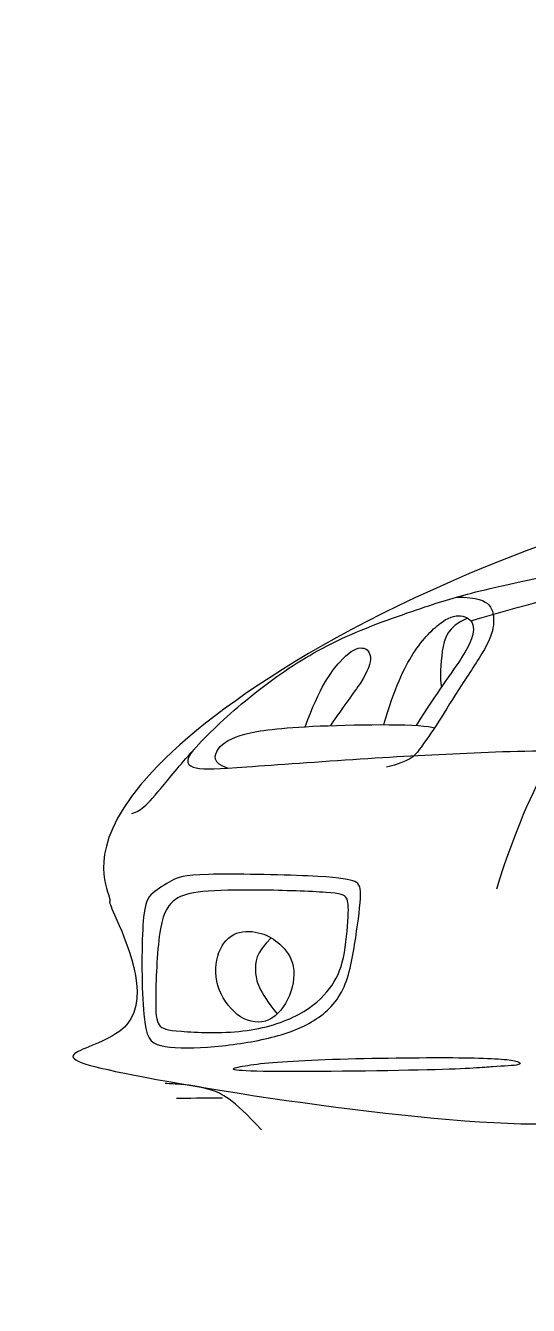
# Model space of a CAD drawing. Header units: feet. Extents: x 89 to 238, y -57 to 31.
# Drawn here: x 197.807 to 199.319, y 27.569 to 31.421 of the extents above; entities that cross this region are included whole.
import ezdxf

# ---------------------------------------------------------------- set-up
doc = ezdxf.new("R2010")
doc.units = ezdxf.units.FT
doc.header["$MEASUREMENT"] = 0
doc.layers.add('inner', color=1, linetype='Continuous')
doc.layers.add('outer', color=3, linetype='Continuous')

msp = doc.modelspace()

# ---------------------------------------------------------------- linework, layer by layer
at = {"layer": 'inner'}
for points, knots in [([(199.145531294006, 29.62982863602627), (199.5161477278764, 29.73621617711815), (200.317654107481, 29.93458078050487), (201.0261309030359, 30.0617934647898), (201.2578144404196, 30.14694211528119), (201.4182107355314, 30.22020955872719), (201.5924684388627, 30.32714042213508), (202.0369293334693, 30.58372574003752), (202.3939371868778, 30.78994345014305), (202.8149946740465, 30.97359618390786), (203.2903675199368, 31.13212649806488), (203.7866434821649, 31.22341581624236), (204.1187382412973, 31.23957972044785), (204.9342138133891, 31.2724294526612), (206.0752422599042, 31.26801541611748), (206.8545863048375, 31.22509573085557), (207.5239194643264, 31.19431750606975)], [0.03497062029107292, 0.03497062029107292, 0.03497062029107292, 0.03497062029107292, 1, 2, 3, 4, 5, 6, 7, 8, 9, 10, 11, 12, 13, 13.95626688331617, 13.95626688331617, 13.95626688331617, 13.95626688331617]), ([(198.1261474637206, 29.04953295238441), (198.1298661677263, 29.05085615159378), (198.1458559144762, 29.05644843500152), (198.1759653864959, 29.07752506541555), (198.2474219359682, 29.1684697647439), (198.3708468850567, 29.31008365369809), (198.5618307536463, 29.46858727252735), (198.7567122522071, 29.58551617166381), (199.0360424001442, 29.68165771095384), (199.1451760393383, 29.7154371707046), (199.5160379762314, 29.79562243702316), (200.6643804424211, 30.05244967239196), (200.9469045142284, 30.12011961294621), (201.0526027519623, 30.15024764846758)], [18.68247841056482, 18.68247841056482, 18.68247841056482, 18.68247841056482, 19, 20, 21, 22, 23, 24, 25, 26, 27, 28, 28.93429519842737, 28.93429519842737, 28.93429519842737, 28.93429519842737]), ([(198.5162789505133, 28.09794832884238), (198.4278549383397, 28.19300899290312), (198.3639240627368, 28.22199098984329), (198.2960580454807, 28.23376366630594), (198.2422446235372, 28.23630403567057), (198.2261050801563, 28.23696635462349)], [0, 0, 0, 0, 1, 2, 2.437239191041248, 2.437239191041248, 2.437239191041248, 2.437239191041248])]:
    msp.add_open_spline(points, degree=3, knots=knots, dxfattribs=at)
for points in [[(199.1016940494803, 29.70084698370734), (199.167279966276, 29.70075203225715), (199.2097005164731, 29.6805058605722), (199.2183774471952, 29.62555196599881), (199.2019876891645, 29.5599929338758), (199.1142542785296, 29.43369538669826), (199.0486952464069, 29.32378759755147), (198.9860285245248, 29.23412598008932), (198.9638541460127, 29.20713108450929), (198.8925104934086, 29.18881311965159)], [(199.2237635912987, 28.82318487048119), (199.3343644547525, 29.17710763353347), (199.5334460089694, 29.41213446837262), (199.7712378653951, 29.5973909146578), (200.0809202830658, 29.72181688604332), (200.5122636505357, 29.72734692921602), (200.8938366294514, 29.65269134638477), (201.1758688312586, 29.45637481375419), (201.4717261409976, 29.09415698594302), (201.5239554406827, 28.7926760409809)], [(198.8837594567906, 29.31718103741477), (198.9172867930482, 29.42871205937224), (198.9697882977686, 29.54320329255769), (199.0659356317143, 29.64061572300279), (199.1247626189311, 29.65073649499708), (199.163980610409, 29.61910908251491), (199.1386786804233, 29.53814290656056), (199.0425313464775, 29.41289835313116), (198.9812858689004, 29.31485774787476)], [(199.1362540602969, 29.63796152777146), (199.0741587589597, 29.61151850351918), (199.0570799562193, 29.54067309955913), (199.0520195702222, 29.45844182710548), (199.0574399614953, 29.43031670867061)], [(198.6478603998139, 29.31097773113605), (198.6902019714263, 29.42934460762188), (198.759782278887, 29.52296174856911), (198.8154465248556, 29.55838445054913), (198.8552970645831, 29.53055232756483), (198.8255672968499, 29.44958615161047), (198.7623124718856, 29.37368036165326), (198.7241583901802, 29.31432801815578)], [(198.4144803406357, 29.18632546822615), (198.3684594496625, 29.19973485391158), (198.3766825769078, 29.24970616563342), (198.4487930773671, 29.29145435010988), (198.6271716837665, 29.31612373184597), (199.007333181802, 29.32055156959347), (199.0360814903983, 29.30709530882983)], [(198.3121515287524, 29.2412613845351), (198.2816417765535, 29.2069419889975), (198.3061341206281, 29.17837456768818), (198.4248345329068, 29.18696472910287), (198.8270102718774, 29.21585890840781), (199.1479699392889, 29.23382015500237), (199.513442261305, 29.24475308771246), (199.7360055343275, 29.21507798464268), (199.7990840418429, 29.17675228063856)], [(198.1620902504829, 28.44604300510811), (198.1555438692797, 28.51725969759195), (198.1547503685278, 28.77117993820287), (198.1833163955965, 28.80926797429444), (198.248780207629, 28.85092676376982), (198.2952000016157, 28.87116103294359), (198.7094073941124, 28.86282927504846), (198.8034372332136, 28.84854626151415), (198.8201007490037, 28.82593149008472), (198.8010567309579, 28.68072085248511), (198.7724907038892, 28.50575393668935), (198.6725096091486, 28.41529485097159), (198.5356307294442, 28.36768480585704), (198.3487613023696, 28.34268953217193), (198.1940286557473, 28.34387978329977), (198.1686366316862, 28.37482631262425), (198.1620902504829, 28.4460430051081)], [(198.2122791730412, 28.70234374797469), (198.2221979324401, 28.75769042542035), (198.2547314632684, 28.79736546301581), (198.3213855264287, 28.81759973218958), (198.5011134467362, 28.82117048557308), (198.7451149279483, 28.81283872767825), (198.7760614572728, 28.8009362163996), (198.7796322106564, 28.75570667354073), (198.7665394482499, 28.60454478030195), (198.7296416632861, 28.52360770360715), (198.6415630798241, 28.44029012465669), (198.4689766662839, 28.38434832164702), (198.2452094542454, 28.39387033066998), (198.2023604136423, 28.40577284194863), (198.1952189068752, 28.46528539834181), (198.2023604136423, 28.64699707052901), (198.2122791730412, 28.70234374797469)], [(198.5148013347066, 28.68885423519222), (198.4923849384652, 28.69540061639545), (198.4368398858315, 28.70095512165888), (198.3797078316941, 28.63906206301002), (198.3725663249269, 28.53074921037446), (198.4392203880873, 28.43314861788971), (198.531217043829, 28.40831920804717), (198.6034750437325, 28.4831391652599), (198.6237093129062, 28.59740327353464), (198.5713382632802, 28.66167683443947), (198.5372177309481, 28.68230785398898), (198.5148013347066, 28.68885423519222)], [(198.5457138684399, 28.67562613199809), (198.4987329444805, 28.62954005398705), (198.493971939969, 28.57478850210551), (198.5058744512476, 28.51765644796799), (198.5636902755331, 28.44654757099212)], [(198.5213732267224, 28.27369807807772), (198.6355719743526, 28.27177033215449), (199.1204891005194, 28.27764811550194), (199.2115947424053, 28.28940368219699), (199.3085781676387, 28.29087312803389), (199.2850670342488, 28.31144536975013), (199.0734668337396, 28.3173231530975), (198.6223469618208, 28.30997592391322), (198.435296614738, 28.28921459104142), (198.4071744790922, 28.27562582400097), (198.5213732267224, 28.27369807807772)], [(198.399091093538, 28.19296393749515), (198.3397975873191, 28.19296393749515), (198.2946637635986, 28.192557050067), (198.2603440849488, 28.19180976601729)]]:
    msp.add_open_spline(points, degree=3, dxfattribs=at)
at = {"layer": 'outer'}
msp.add_rational_spline([(207.1187911210776, 31.29801700045887), (207.1241387353207, 31.35863231215727), (207.1538138383904, 31.38049817757719), (207.2147258920597, 31.37034616863223), (207.3045321250338, 31.33989014179761), (207.377158035178, 31.33364275167772), (207.380281730238, 31.33676644673767), (207.4044903669527, 31.38596464393195), (207.4294799274324, 31.42266806088675), (207.4614978017971, 31.42110621335678), (207.4747735058019, 31.39533572911208), (207.4708688869769, 31.36956524486709), (207.4597833964874, 31.27458187645267), (207.6440099079188, 31.2608949986588), (207.921195081568, 31.23542522513877), (207.9894565200259, 31.23627849311949), (208.0704412067658, 31.22856566581079), (208.0771899306608, 31.19482204633596), (208.0569437589758, 31.1630066336881), (208.0559796555622, 31.1485450824846), (208.0540514487351, 31.10516042887412), (208.025128346328, 31.09262708449757), (207.9595688419539, 31.08913057759755), (207.9188249900493, 31.08739492000243), (207.892987102421, 31.08345276594684), (207.9195615542925, 31.04772028203218), (208.5055257583773, 30.44905716330785), (208.6234442514594, 30.26945822769029), (208.7794594884603, 30.01910819622396), (208.7994149257511, 29.91026035645581), (208.7976007950883, 29.65628206366346), (208.8012290564139, 29.62544184239582), (208.7903442724371, 29.60730053576794), (208.7667605738207, 29.48393965069732), (208.8116213908226, 29.21839955640158), (208.850259636432, 29.19833070481269), (208.9017715756855, 29.1763322233771), (208.9734374075047, 29.14677214312728), (208.9976687525023, 29.1454148350147), (209.0038223447119, 29.13884627338056), (209.0046527693396, 29.10313801438874), (208.9968048068466, 29.0724596155519), (208.9707265334734, 29.05332782473922), (208.9650394531097, 29.04963983414492), (208.9586688145349, 28.96704193557609), (208.9584962072391, 28.88652280597987), (208.9645216312223, 28.8080824453562), (208.9741016115728, 28.80624991262013), (208.9960779548615, 28.79614548324557), (209.0375493337365, 28.765651822308), (209.0279255560299, 28.57638419407612), (209.002262148812, 28.51864152783599), (208.9846185563497, 28.53147323144498), (208.9573511861807, 28.43683941732889), (208.8824476737417, 28.32264225902025), (208.829145966262, 28.26153900578225), (208.8127583282777, 28.24675779158715), (208.8128486924695, 28.18814047896428), (208.7819779890083, 28.13772911484898), (208.771291483851, 28.12246267891004), (208.7151527805619, 28.11765079005652), (208.5050336339655, 28.11604682710553), (208.4923228681184, 28.09062529541128), (208.4766143214271, 28.07947431630277), (207.8639459221029, 28.0732821708539), (207.7148090112614, 27.73661178852055), (207.399540135666, 27.54636379090531), (207.0321648124228, 27.57134651268921), (206.6647894891796, 27.59632923447311), (206.3781789417029, 27.82750699852267), (206.2759936275067, 28.18126811294656), (206.2263775293136, 28.18126811295577), (206.1767614311204, 28.18126811296495), (206.1271453329272, 28.18126811297416), (206.1266871669472, 28.12390577418854), (206.1237490522359, 28.09697233662695), (206.1044712003465, 28.09118898106003), (202.9222921331741, 28.08944895368107), (202.1250503454297, 28.089722824612), (201.3278085576853, 28.08999669554293), (201.3210204738799, 28.09283220664503), (201.3180427022295, 28.1037104118788), (201.325439029477, 28.23493850561549), (201.3170796053726, 28.28342316542156), (201.3182245842976, 28.2957046942607), (201.3409020933844, 28.298707433181), (201.3411871666729, 28.30648120221752), (201.3414149140934, 28.31415522360633), (201.3415869332516, 28.32173149213391), (201.3009441908081, 28.3217314921187), (201.2603014483647, 28.32173149210348), (201.2196587059213, 28.32173149208829), (201.146199415806, 27.88447933975665), (200.8036834475747, 27.6029326766093), (200.360481474942, 27.61549147740072), (199.9172795023093, 27.62805027819213), (199.5912564473376, 27.92854100957957), (199.5426755575933, 28.36925135569653), (199.5126671954247, 28.36891795455213), (199.4826588404088, 28.36858455350263), (199.4526504925458, 28.36825115254801), (199.4485617428933, 28.30231556223582), (199.4430325055413, 28.12826595277864), (199.4307514583782, 28.10984438203406), (199.38674698784, 28.09517622518783), (198.6142240606137, 28.09517622518783), (198.3404184661537, 28.10006561080314), (198.1912922048853, 28.1489594669568), (198.1399002654968, 28.17800708487216), (198.1616525583373, 28.18966083553294), (198.2603440849488, 28.19180976601729), (198.2489310833513, 28.20686196221937), (198.2375180817538, 28.22191415842143), (198.2261050801563, 28.23696635462349), (198.2053322339079, 28.23781881057276), (198.14871269031, 28.23967764282693), (198.1013812669277, 28.24841575175913), (198.0783661517106, 28.25353022180721), (198.0766613283612, 28.28677427712089), (198.0732516816624, 28.33621415425365), (198.1039385019518, 28.34900032937413), (198.1158722653977, 28.37968714966346), (198.1016148328047, 28.72524331907769), (198.1005624727124, 28.73681928009215), (198.0816199910523, 28.74102872046106), (198.0553109887466, 28.74734288101441), (198.0447873878244, 28.75681412184443), (198.0426826676399, 28.77996604387335), (198.0668869497611, 28.81995572737818), (198.0837214771771, 28.99697404601026), (198.0999852900107, 29.03995697992756), (198.1181545105369, 29.04668887839582), (198.1261474637206, 29.04953295238441), (198.2407590090878, 29.29647787745018), (198.4004025074143, 29.52687247162595), (198.6815927601485, 29.69195836194101), (199.0625601993368, 29.81350511634864), (199.9025026962138, 29.99673231329158), (200.5990480458578, 30.13364540413081), (200.8864299893588, 30.15027925132084), (200.9913341537157, 30.15076779859023), (201.1176981206912, 30.24073288743818), (201.7034861089262, 30.60229417234354), (202.3862074882707, 30.94365486201581), (202.888007702089, 31.16212570340609), (203.2396092124515, 31.2679475172045), (203.5673154745369, 31.32939244134563), (204.0588748676649, 31.37718293789979), (205.4106631987671, 31.39425097238337), (206.6933571673331, 31.3251356894871), (207.1130238840553, 31.29838580072835), (207.1187911210776, 31.29801700045887)], [1, 1, 1, 1, 1, 1, 1, 1, 1, 1, 1, 1, 1, 1, 1, 1, 1, 1, 1, 1, 1, 1, 1, 1, 1, 1, 1, 1, 1, 1, 1, 1, 1, 1, 1, 1, 1, 1, 1, 1, 1, 1, 1, 1, 1, 1, 1, 1, 1, 1, 1, 1, 1, 1, 1, 1, 1, 1, 1, 1, 1, 1, 1, 1, 1, 0.879440983096508, 0.879440983096508, 1, 0.879440983096508, 0.879440983096508, 1, 1, 1, 1, 1, 1, 1, 1, 1, 1, 1, 1, 1, 1, 1, 1, 1, 1, 1, 1, 1, 1, 0.836143236781902, 0.836143236781902, 1, 0.836143236781902, 0.836143236781902, 1, 1, 1, 1, 1, 1, 1, 1, 1, 1, 1, 1, 1, 1, 1, 1, 1, 1, 1, 1, 1, 1, 1, 1, 1, 1, 1, 1, 1, 1, 1, 1, 1, 1, 1, 1, 1, 1, 1, 1, 1, 1, 1, 1, 1, 1, 1, 1, 1, 1, 1, 1, 1, 1, 1], degree=3, knots=[38.34317306059209, 38.34317306059209, 38.34317306059209, 38.34317306059209, 39.34317306059209, 40.34317306059209, 41.34317306059209, 42.34317306059209, 43.34317306059209, 44.34317306059209, 45.34317306059209, 46.34317306059209, 47.34317306059209, 48.34317306059209, 48.34317306059209, 48.34317306059209, 48.99828651226453, 49.99828651226453, 50.99828651226453, 51.99828651226453, 52.99828651226453, 53.99828651226453, 54.99828651226453, 55.99828651226453, 56.99828651226453, 57.71830610565334, 57.71830610565334, 57.71830610565334, 58.71830610565334, 59.71830610565334, 60.71830610565334, 61.71830610565334, 62.71830610565334, 63.71830610565334, 64.71830610565334, 65.71830610565334, 65.71830610565334, 65.71830610565334, 66.43566239422204, 66.43566239422204, 66.43566239422204, 67.01969419836803, 68.01969419836803, 69.01969419836803, 69.23973965934145, 69.23973965934145, 69.23973965934145, 70.23973965934145, 70.23973965934145, 70.23973965934145, 70.52111362122413, 71.52111362122415, 72.52111362122415, 73.52111362122415, 74.52111362122415, 75.52111362122415, 76.52111362122415, 76.8177871807418, 76.8177871807418, 76.8177871807418, 77.67317161032094, 78.6731716500795, 79.67317168983804, 80.6731717295966, 81.67317176935515, 82.64489705224076, 82.64489705224076, 82.64489705224076, 481.0225489663156, 481.0225489663156, 481.0225489663156, 879.4002008803905, 879.4002008803905, 879.4002008803905, 880.4002008803905, 880.4002008803905, 880.4002008803905, 881.3207907891974, 882.3207907891974, 883.3207907891974, 883.3207907891974, 883.3207907891974, 884.3207907891974, 885.3207907891974, 886.3207907891974, 887.3207907891974, 887.8536922579912, 887.8536922579912, 887.8536922579912, 887.8810067817772, 887.8810067817772, 887.8810067817772, 888.8810067817772, 888.8810067817772, 888.8810067817772, 1356.056111092857, 1356.056111092857, 1356.056111092857, 1823.231215403938, 1823.231215403938, 1823.231215403938, 1824.12280668504, 1824.12280668504, 1824.12280668504, 1824.634583854866, 1825.634583854866, 1826.634583854866, 1827.634583854866, 1828.634583854866, 1829.634583854866, 1830.634583854866, 1831.376562896539, 1831.376562896539, 1831.376562896539, 1832.376562896539, 1832.376562896539, 1832.376562896539, 1832.939323705498, 1833.939323705498, 1834.939323705498, 1835.939323705498, 1836.939323705498, 1837.939323705498, 1838.939323705498, 1839.939323705498, 1840.939323705498, 1841.939323705498, 1842.939323705498, 1843.939323705498, 1844.939323705498, 1845.939323705498, 1846.939323705498, 1847.939323705498, 1848.621802116063, 1848.621802116063, 1848.621802116063, 1849.621802116063, 1850.621802116063, 1851.621802116063, 1852.621802116063, 1853.621802116063, 1854.451940546411, 1854.451940546411, 1854.451940546411, 1855.451940546411, 1856.451940546411, 1857.451940546411, 1858.451940546411, 1859.451940546411, 1860.451940546411, 1861.451940546411, 1862.451940546411, 1862.465979745632, 1862.465979745632, 1862.465979745632, 1862.465979745632], dxfattribs=at)

doc.saveas('drawing.dxf')
